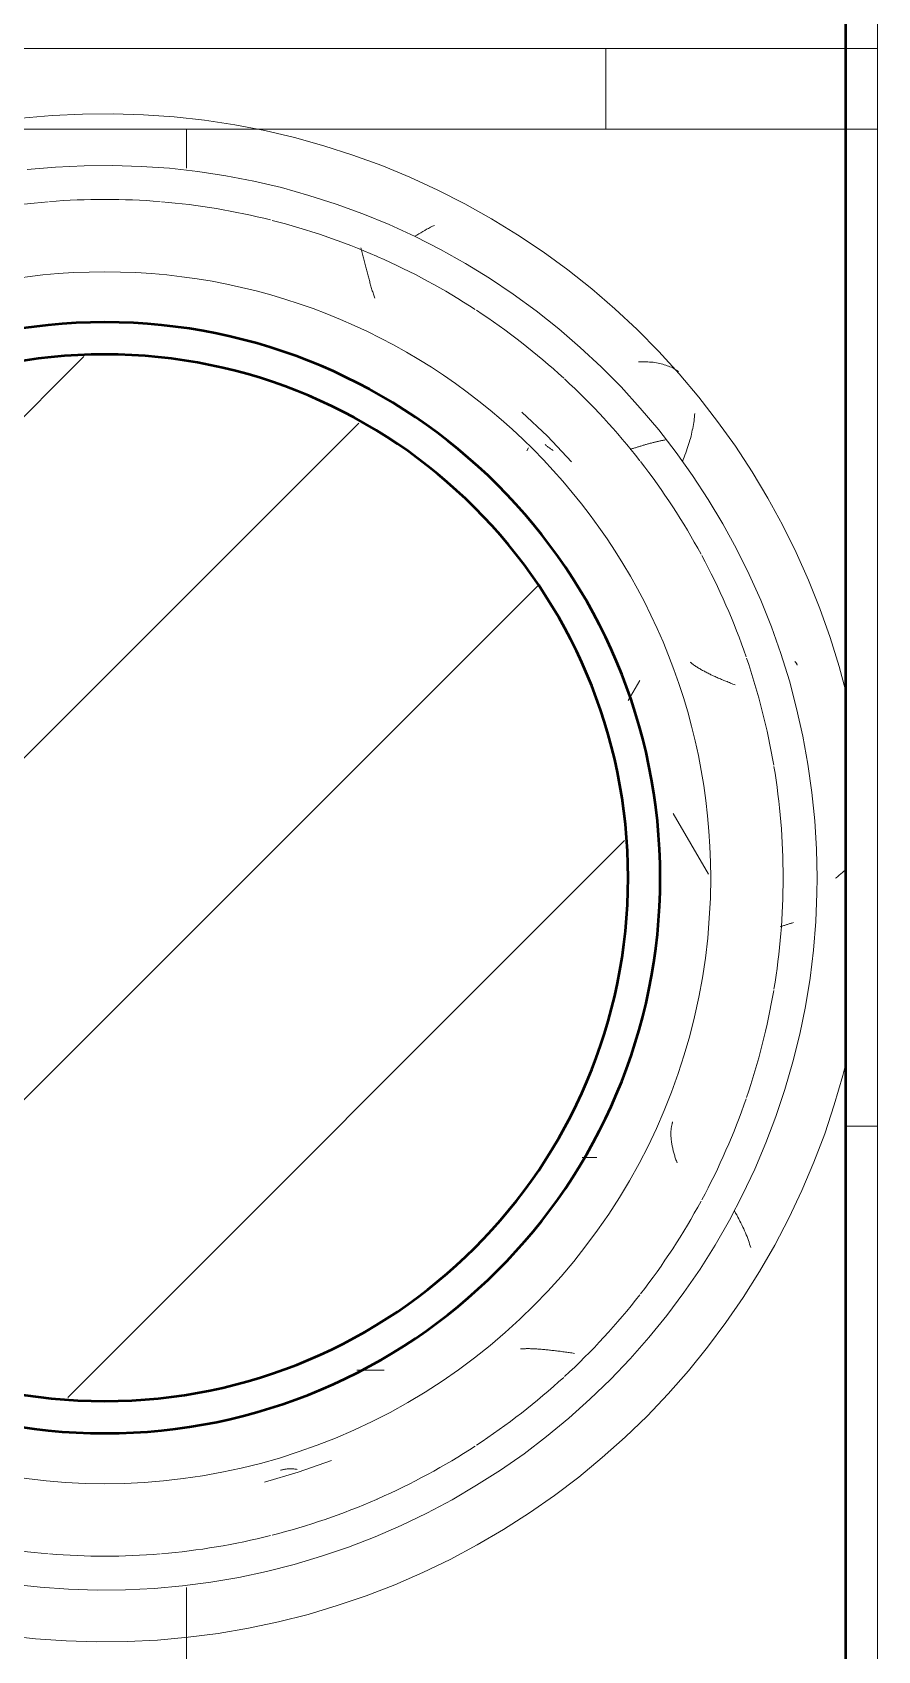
# Model space of a CAD drawing. Header units: millimetres. Extents: x -9358 to 257996, y -67499 to 9117.
# Drawn here: x -695 to -170, y -13533 to -12528 of the extents above; entities that cross this region are included whole.
import ezdxf

# ---------------------------------------------------------------- set-up
doc = ezdxf.new("R2010")
doc.units = ezdxf.units.MM
doc.header["$LTSCALE"] = 1000
for name, color, linetype, lineweight in [('A-COL-RFC', 8, 'Continuous', 18), ('A-COL-RFC-1', 8, 'Continuous', 9), ('A-COL-RFC-2', 8, 'Continuous', 50), ('A-WAL-CLD', 8, 'Continuous', 9), ('A-WAL-CMU', 8, 'Continuous', 50), ('A-WAL-LOW-20', 8, 'Continuous', 18), ('A-WAL-PAT-1', 8, 'Continuous', 9)]:
    doc.layers.add(name, color=color, linetype=linetype, lineweight=lineweight)
pattern_1 = [(0, (0, 0), (812.8, 203.2), [33.528, -576.072, 33.528, -576.072, -3251.2]), (0, (0, 0), (812.8, 203.2), [-1219.2, 33.528, -1185.672, 33.528, -576.072, -1422.4]), (0, (0, 0), (812.8, 203.2), [-3048, 33.528, -372.872, 33.528, -982.472]), (120, (304.8, 101.6), (-582.3764, 602.3054), [33.528, -576.072, 33.528, -576.072, -3251.2]), (120, (304.8, 101.6), (-582.3764, 602.3054), [-1219.2, 33.528, -1185.672, 33.528, -576.072, -1422.4]), (120, (304.8, 101.6), (-582.3764, 602.3054), [-3048, 33.528, -372.872, 33.528, -982.472]), (240, (406.4, 508), (-230.4236, -805.5054), [33.528, -576.072, 33.528, -576.072, -3251.2]), (240, (406.4, 508), (-230.4236, -805.5054), [-1219.2, 33.528, -1185.672, 33.528, -576.072, -1422.4]), (240, (406.4, 508), (-230.4236, -805.5054), [-3048, 33.528, -372.872, 33.528, -982.472])]

# ---------------------------------------------------------------- blocks, each defined once
blk = doc.blocks.new('Concrete-Round-Column - 650-V21-01-Ground Floor Furniture Plan')
at = {"layer": 'A-COL-RFC-1'}
h = blk.add_hatch(dxfattribs=at)
h.set_pattern_fill('FP_50', color=256, style=0, pattern_type=2)
h.set_pattern_definition([(135, (-27135, -17650), (-106.066, -106.066), [])])
h.paths.add_polyline_path([(325, 0), (318.8, 63.4), (300.3, 124.4), (270.2, 180.6), (229.8, 229.8), (180.6, 270.2), (124.4, 300.3), (63.4, 318.8), (0, 325), (-63.4, 318.8), (-124.4, 300.3), (-180.6, 270.2), (-229.8, 229.8), (-270.2, 180.6), (-300.3, 124.4), (-318.8, 63.4), (-325, 0), (-318.8, -63.4), (-300.3, -124.4), (-270.2, -180.6), (-229.8, -229.8), (-180.6, -270.2), (-124.4, -300.3), (-63.4, -318.8), (0, -325), (63.4, -318.8), (124.4, -300.3), (180.6, -270.2), (229.8, -229.8), (270.2, -180.6), (300.3, -124.4), (318.8, -63.4), (324.1, -9.2)], flags=0)
at = {"layer": 'A-COL-RFC-2'}
for start, end in [(360, 180), (180, 360)]:
    blk.add_arc((0, 0), 325, start, end, dxfattribs=at)
blk = doc.blocks.new('Walls 124 - Walls 13-607568-01-Ground Floor Furniture Plan')
at = {"layer": 'A-WAL-PAT-1'}
h = blk.add_hatch(dxfattribs=at)
h.set_pattern_fill('FP_55', color=256, style=0, pattern_type=2)
h.set_pattern_definition([(270, (16550, -32300), (900, 6e-14), [700, -700]), (270, (17000, -31600), (1800, 1e-13), [700, -700]), (180, (17000, -31600), (-9e-14, -700), [])])
h.paths.add_polyline_path([(14380, -30820), (14380, -31230), (16270, -31230), (16270, -30230), (14380, -30230), (14380, -30811.8)], flags=0)
h.paths.add_polyline_path([(14400, -30750), (14406.1, -30676.8), (14425.8, -30601.7), (14453.6, -30538.2), (14496.7, -30473.6), (14543.6, -30422.6), (14606.2, -30375), (14666.2, -30342.5), (14740.7, -30317.8), (14809.9, -30306.5), (14881.7, -30306.5), (14954.2, -30318.6), (15023.8, -30342.5), (15088.4, -30377.5), (15148.6, -30425), (15196.2, -30476.7), (15236.4, -30538.2), (15265.9, -30605.5), (15284.2, -30680), (15290, -30750), (15283.9, -30823.2), (15264.2, -30898.3), (15236.4, -30961.8), (15196.2, -31023.3), (15145.1, -31078.4), (15086, -31123.8), (15023.8, -31157.5), (14949.3, -31182.2), (14880.1, -31193.5), (14808.3, -31193.5), (14735.8, -31181.4), (14666.2, -31157.5), (14601.6, -31122.5), (14543.6, -31077.4), (14493.8, -31023.3), (14453.6, -30961.8), (14424.1, -30894.5), (14405.8, -30820), (14400.5, -30756.1)], flags=0)
h.paths.add_polyline_path([(15360, -30750), (15366.1, -30676.8), (15385.8, -30601.7), (15415.9, -30534.7), (15453.8, -30476.7), (15504.7, -30421.7), (15561.6, -30377.5), (15626.2, -30342.5), (15700.7, -30317.8), (15769.9, -30306.5), (15841.7, -30306.5), (15914.2, -30318.6), (15983.8, -30342.5), (16052.5, -30380.7), (16108.8, -30425.2), (16157.4, -30478.5), (16196.4, -30538.2), (16225.9, -30605.5), (16244.2, -30680), (16250, -30750), (16243.9, -30823.2), (16224.2, -30898.3), (16196.4, -30961.8), (16156.2, -31023.3), (16106.4, -31077.4), (16048.4, -31122.5), (15983.8, -31157.5), (15909.3, -31182.2), (15840.1, -31193.5), (15768.3, -31193.5), (15695.8, -31181.4), (15626.2, -31157.5), (15561.6, -31122.5), (15503.6, -31077.4), (15452.6, -31021.5), (15413.6, -30961.8), (15383.1, -30890.5), (15365.8, -30820), (15362, -30774)], flags=0)
at = {"layer": 'A-WAL-LOW-20'}
blk.add_line((16270, -31230), (16270, -30230), dxfattribs=at)
blk = doc.blocks.new('Walls 126 - Walls 6-607591-01-Ground Floor Furniture Plan')
at = {"layer": 'A-WAL-PAT-1'}
h = blk.add_hatch(dxfattribs=at)
h.set_pattern_fill('FP_56', color=256, style=0, pattern_type=2)
h.set_pattern_definition([(270, (15820, -31160.4), (900, 6e-14), [700, -700]), (270, (16270, -30460.4), (1800, 1e-13), [700, -700]), (180, (16270, -30460.4), (-9e-14, -700), [])])
h.paths.add_polyline_path([(16270, -31230), (16320, -31230), (16320, -30180), (16270, -30180), (16270, -30811.8)], flags=0)
at = {"layer": 'A-WAL-LOW-20'}
for p, q in [((16270, -31230), (16270, -30180)), ((16320, -30180), (16320, -31230))]:
    blk.add_line(p, q, dxfattribs=at)
blk = doc.blocks.new('FP_336-01-Ground Floor Furniture Plan')
at = {"layer": 'A-WAL-PAT-1'}
for p, q in [((49002.1, 1427.5), (49001.6, 1427.6)), ((49002.5, 1427.4), (49002.1, 1427.5)), ((49003, 1427.3), (49002.5, 1427.4)), ((49003.4, 1427.2), (49003, 1427.3)), ((49003.9, 1427.1), (49003.4, 1427.2)), ((49015, 1427.1), (49014.5, 1427)), ((49015.6, 1427.2), (49015, 1427.1)), ((49016.2, 1427.3), (49015.6, 1427.2)), ((49016.7, 1427.4), (49016.2, 1427.3)), ((49017.3, 1427.6), (49016.7, 1427.4)), ((49017.9, 1427.7), (49017.3, 1427.6)), ((49018.5, 1427.8), (49017.9, 1427.7)), ((49019.1, 1428), (49018.5, 1427.8)), ((49019.6, 1428.1), (49019.1, 1428)), ((49020.2, 1428.3), (49019.6, 1428.1)), ((49020.8, 1428.4), (49020.2, 1428.3)), ((49021.4, 1428.6), (49020.8, 1428.4)), ((49022, 1428.8), (49021.4, 1428.6)), ((49022.7, 1429), (49022, 1428.8)), ((49023.3, 1429.1), (49022.7, 1429)), ((49023.9, 1429.3), (49023.3, 1429.1)), ((49024.5, 1429.5), (49023.9, 1429.3)), ((49025.1, 1429.7), (49024.5, 1429.5)), ((49025.8, 1430), (49025.1, 1429.7)), ((49026.4, 1430.2), (49025.8, 1430)), ((49027.1, 1430.4), (49026.4, 1430.2)), ((49004.3, 1427), (49003.9, 1427.1)), ((49004.8, 1426.9), (49004.3, 1427)), ((49005.3, 1426.8), (49004.8, 1426.9)), ((49005.8, 1426.8), (49005.3, 1426.8)), ((49006.2, 1426.7), (49005.8, 1426.8)), ((49006.7, 1426.7), (49006.2, 1426.7)), ((49007.2, 1426.6), (49006.7, 1426.7)), ((49007.7, 1426.6), (49007.2, 1426.6)), ((49008.2, 1426.6), (49007.7, 1426.6)), ((49008.7, 1426.6), (49008.2, 1426.6)), ((49009.2, 1426.6), (49008.7, 1426.6)), ((49009.7, 1426.6), (49009.2, 1426.6)), ((49010.2, 1426.6), (49009.7, 1426.6)), ((49010.7, 1426.6), (49010.2, 1426.6)), ((49011.3, 1426.7), (49010.7, 1426.6)), ((49011.8, 1426.7), (49011.3, 1426.7)), ((49012.3, 1426.8), (49011.8, 1426.7)), ((49012.9, 1426.8), (49012.3, 1426.8)), ((49013.4, 1426.9), (49012.9, 1426.8)), ((49013.9, 1427), (49013.4, 1426.9)), ((49014.5, 1427), (49013.9, 1427)), ((49143.9, 1356.4), (49144, 1357.2)), ((49144, 1357.2), (49144.1, 1357.9)), ((49144.1, 1357.9), (49144.2, 1358.7)), ((49144.2, 1358.7), (49144.4, 1359.5)), ((49144.4, 1359.5), (49144.5, 1360.3)), ((49144.5, 1360.3), (49144.6, 1361.1)), ((49144.6, 1361.1), (49144.7, 1361.9)), ((49144.7, 1361.9), (49144.8, 1362.7)), ((49144.8, 1362.7), (49144.9, 1363.5)), ((49144.9, 1363.5), (49145, 1364.3)), ((49145, 1364.3), (49145.1, 1365.1)), ((49145.1, 1365.1), (49145.3, 1365.9)), ((49145.3, 1365.9), (49145.4, 1366.7)), ((49142.8, 1346.1), (49142.9, 1346.8)), ((49142.9, 1347.5), (49143, 1348.2)), ((49142.9, 1346.8), (49142.9, 1347.5)), ((49143, 1348.2), (49143.1, 1348.9)), ((49143.1, 1349.6), (49143.2, 1350.4)), ((49143.1, 1348.9), (49143.1, 1349.6)), ((49143.2, 1350.4), (49143.3, 1351.1)), ((49143.3, 1351.1), (49143.4, 1351.9)), ((49143.4, 1351.9), (49143.5, 1352.6)), ((49143.5, 1352.6), (49143.6, 1353.3)), ((49143.6, 1354.1), (49143.7, 1354.9)), ((49143.6, 1353.3), (49143.6, 1354.1)), ((49143.7, 1354.9), (49143.8, 1355.6)), ((49143.8, 1355.6), (49143.9, 1356.4)), ((49142.4, 1338.7), (49142.5, 1339.3)), ((49142.4, 1338), (49142.4, 1338.7)), ((49142.4, 1337.4), (49142.4, 1338)), ((49142.4, 1336.8), (49142.4, 1337.4)), ((49142.5, 1336.2), (49142.4, 1336.8)), ((49142.5, 1342), (49142.6, 1342.6)), ((49142.5, 1341.3), (49142.5, 1342)), ((49142.5, 1340.6), (49142.5, 1341.3)), ((49142.5, 1340), (49142.5, 1340.6)), ((49142.5, 1339.3), (49142.5, 1340)), ((49142.6, 1343.3), (49142.7, 1344)), ((49142.6, 1342.6), (49142.6, 1343.3)), ((49142.7, 1344.7), (49142.8, 1345.4)), ((49142.7, 1344), (49142.7, 1344.7)), ((49142.8, 1345.4), (49142.8, 1346.1)), ((49142.5, 1335.6), (49142.5, 1336.2)), ((49142.5, 1335), (49142.5, 1335.6)), ((49142.5, 1334.4), (49142.5, 1335)), ((49142.6, 1333.8), (49142.5, 1334.4)), ((49142.6, 1333.2), (49142.6, 1333.8)), ((49211.9, 1215.7), (49219.2, 1195.1)), ((49217, 1190.6), (49217.1, 1191)), ((49217, 1190.1), (49217, 1190.6)), ((49217.1, 1189.6), (49217, 1190.1)), ((49217.1, 1192.5), (49217.2, 1193)), ((49217.1, 1192), (49217.1, 1192.5)), ((49217.1, 1191.5), (49217.1, 1192)), ((49217.1, 1191), (49217.1, 1191.5)), ((49217.1, 1189.1), (49217.1, 1189.6)), ((49217.1, 1188.7), (49217.1, 1189.1)), ((49217.1, 1188.2), (49217.1, 1188.7)), ((49217.2, 1187.7), (49217.1, 1188.2)), ((49217.2, 1193.5), (49217.3, 1194)), ((49217.2, 1193), (49217.2, 1193.5)), ((49217.2, 1187.3), (49217.2, 1187.7)), ((49217.3, 1186.8), (49217.2, 1187.3)), ((49217.3, 1194), (49217.4, 1194.5)), ((49217.4, 1186.3), (49217.3, 1186.8)), ((49217.5, 1185.9), (49217.4, 1186.3)), ((49219.2, 1195.1), (49225.4, 1174.2)), ((49217.6, 1185.4), (49217.5, 1185.9)), ((49217.7, 1185), (49217.6, 1185.4)), ((49217.8, 1184.5), (49217.7, 1185)), ((49217.9, 1184.1), (49217.8, 1184.5))]:
    blk.add_line(p, q, dxfattribs=at)
blk = doc.blocks.new('FP_337-01-Ground Floor Furniture Plan')
at = {"layer": 'A-WAL-LOW-20', "flags": 128}
blk.add_lwpolyline([(48733.6, 1535), (48718.9, 1531.1), (48700.7, 1525.5), (48682.8, 1519.1), (48665.2, 1512.1), (48647.9, 1504.3), (48630.9, 1495.9), (48614.2, 1486.8), (48597.9, 1477.1), (48582, 1466.7), (48566.6, 1455.6), (48551.6, 1444), (48537.1, 1431.8), (48523.1, 1419), (48509.6, 1405.6), (48496.6, 1391.7), (48484.2, 1377.4), (48472.4, 1362.5), (48461.3, 1347.2), (48450.7, 1331.4), (48440.7, 1315.2), (48431.5, 1298.7), (48422.9, 1281.8), (48414.9, 1264.5), (48407.7, 1247), (48401.2, 1229.1), (48395.4, 1211.1), (48390.3, 1192.8), (48386, 1174.3), (48382.4, 1155.7), (48379.5, 1136.9), (48377.4, 1118), (48376.1, 1099.1), (48375.5, 1080.1), (48375.7, 1061.1), (48376.6, 1042.2), (48378.3, 1023.3)], dxfattribs=at)
at = {"layer": 'A-WAL-PAT-1'}
for p, q in [((48846, 1534.1), (48845.2, 1535)), ((48846.8, 1533.2), (48846, 1534.1)), ((48847.6, 1532.2), (48846.8, 1533.2)), ((48848.4, 1531.2), (48847.6, 1532.2)), ((48849.2, 1530.2), (48848.4, 1531.2)), ((48850, 1529.2), (48849.2, 1530.2)), ((48562.8, 1441.3), (48561.7, 1441.4)), ((48563.9, 1441.3), (48562.8, 1441.3)), ((48565, 1441.1), (48563.9, 1441.3)), ((48566.2, 1441), (48565, 1441.1)), ((48567.3, 1440.8), (48566.2, 1441)), ((48568.5, 1440.6), (48567.3, 1440.8)), ((48569.7, 1440.4), (48568.5, 1440.6)), ((48570.9, 1440.2), (48569.7, 1440.4)), ((48572.1, 1439.9), (48570.9, 1440.2)), ((48573.3, 1439.7), (48572.1, 1439.9)), ((48574.6, 1439.4), (48573.3, 1439.7)), ((48575.8, 1439.1), (48574.6, 1439.4)), ((48577.1, 1438.7), (48575.8, 1439.1)), ((48578.3, 1438.4), (48577.1, 1438.7)), ((48579.6, 1438), (48578.3, 1438.4)), ((48580.9, 1437.6), (48579.6, 1438)), ((48582.2, 1437.2), (48580.9, 1437.6)), ((48583.5, 1436.8), (48582.2, 1437.2)), ((48533.4, 1427.7), (48533, 1426.9)), ((48533.8, 1428.5), (48533.4, 1427.7)), ((48534.3, 1429.2), (48533.8, 1428.5)), ((48534.7, 1430), (48534.3, 1429.2)), ((48535.2, 1430.7), (48534.7, 1430)), ((48535.7, 1431.4), (48535.2, 1430.7)), ((48584.8, 1436.3), (48583.5, 1436.8)), ((48586.1, 1435.8), (48584.8, 1436.3)), ((48587.5, 1435.3), (48586.1, 1435.8)), ((48588.8, 1434.8), (48587.5, 1435.3)), ((48590.2, 1434.3), (48588.8, 1434.8)), ((48591.5, 1433.8), (48590.2, 1434.3)), ((48530.2, 1417.6), (48530.1, 1416.6)), ((48530.4, 1418.6), (48530.2, 1417.6)), ((48530.6, 1419.6), (48530.4, 1418.6)), ((48530.8, 1420.6), (48530.6, 1419.6)), ((48531.1, 1421.6), (48530.8, 1420.6)), ((48531.4, 1422.5), (48531.1, 1421.6)), ((48531.7, 1423.4), (48531.4, 1422.5)), ((48532, 1424.3), (48531.7, 1423.4)), ((48532.3, 1425.2), (48532, 1424.3)), ((48532.7, 1426), (48532.3, 1425.2)), ((48533, 1426.9), (48532.7, 1426)), ((48529.6, 1411.1), (48529.5, 1409.9)), ((48529.5, 1409.9), (48529.5, 1408.8)), ((48529.5, 1408.8), (48529.5, 1407.6)), ((48529.5, 1407.6), (48529.5, 1406.4)), ((48529.7, 1413.3), (48529.6, 1412.2)), ((48529.6, 1412.2), (48529.6, 1411.1)), ((48529.8, 1414.4), (48529.7, 1413.3)), ((48529.9, 1415.5), (48529.8, 1414.4)), ((48530.1, 1416.6), (48529.9, 1415.5)), ((48444.9, 1279.7), (48445.4, 1278.5)), ((48445.4, 1278.5), (48446, 1277.3)), ((48446, 1277.3), (48446.7, 1276.1)), ((48446.7, 1276.1), (48447.3, 1274.9)), ((48447.3, 1274.9), (48448, 1273.7)), ((48448, 1273.7), (48448.7, 1272.5)), ((48448.7, 1272.5), (48449.4, 1271.3)), ((48449.4, 1271.3), (48450.1, 1270)), ((48450.1, 1270), (48450.9, 1268.8)), ((48450.9, 1268.8), (48451.6, 1267.6))]:
    blk.add_line(p, q, dxfattribs=at)
blk = doc.blocks.new('FP_338-01-Ground Floor Furniture Plan')
at = {"layer": 'A-WAL-LOW-20', "flags": 128}
blk.add_lwpolyline([(49320.5, 1013.1), (49322.6, 1032), (49323.9, 1050.9), (49324.5, 1069.9), (49324.3, 1088.9), (49323.4, 1107.8), (49321.7, 1126.7), (49319.3, 1145.5), (49316.1, 1164.3), (49312.1, 1182.8), (49307.5, 1201.2), (49302, 1219.4), (49295.9, 1237.4), (49289.1, 1255.1), (49281.5, 1272.5), (49273.3, 1289.6), (49264.3, 1306.3), (49254.8, 1322.7), (49244.5, 1338.7), (49233.7, 1354.3), (49222.2, 1369.4), (49210.1, 1384), (49197.5, 1398.2), (49184.3, 1411.8), (49170.5, 1424.9), (49156.3, 1437.5), (49141.5, 1449.4), (49126.3, 1460.8), (49110.7, 1471.5), (49094.6, 1481.6), (49078.2, 1491.1), (49061.4, 1499.9), (49044.2, 1508), (49026.7, 1515.4), (49009, 1522.1), (48991, 1528.1), (48972.7, 1533.4), (48966.2, 1535)], dxfattribs=at)
at = {"layer": 'A-WAL-PAT-1'}
for p, q in [((48850.2, 1528.9), (48850, 1529.2)), ((49059.4, 1467.5), (49058.2, 1466.8)), ((49060.7, 1468.2), (49059.4, 1467.5)), ((49061.9, 1468.8), (49060.7, 1468.2)), ((49063.2, 1469.5), (49061.9, 1468.8)), ((49064.4, 1470.1), (49063.2, 1469.5)), ((49065.6, 1470.7), (49064.4, 1470.1)), ((49066.9, 1471.3), (49065.6, 1470.7)), ((49068.1, 1471.8), (49066.9, 1471.3)), ((49069.3, 1472.4), (49068.1, 1471.8)), ((49070.5, 1472.9), (49069.3, 1472.4)), ((49071.7, 1473.4), (49070.5, 1472.9)), ((49072.8, 1473.9), (49071.7, 1473.4)), ((49074, 1474.3), (49072.8, 1473.9)), ((49075.2, 1474.7), (49074, 1474.3)), ((49076.3, 1475.2), (49075.2, 1474.7)), ((49077.5, 1475.5), (49076.3, 1475.2)), ((49078.6, 1475.9), (49077.5, 1475.5)), ((49079.7, 1476.2), (49078.6, 1475.9)), ((49058.2, 1466.8), (49056.9, 1466.1))]:
    blk.add_line(p, q, dxfattribs=at)
blk = doc.blocks.new('FP_339-01-Ground Floor Furniture Plan')
at = {"layer": 'A-WAL-PAT-1'}
for p, q in [((48726.5, 1457.3), (48726.2, 1456.6)), ((48726.8, 1458), (48726.5, 1457.3)), ((48727.1, 1458.7), (48726.8, 1458)), ((48727.4, 1459.4), (48727.1, 1458.7)), ((48727.7, 1460.1), (48727.4, 1459.4)), ((48728, 1460.8), (48727.7, 1460.1)), ((48728.2, 1461.5), (48728, 1460.8)), ((48728.5, 1462.2), (48728.2, 1461.5)), ((48728.8, 1462.9), (48728.5, 1462.2)), ((48729.1, 1463.6), (48728.8, 1462.9)), ((48729.4, 1464.3), (48729.1, 1463.6)), ((48729.7, 1465.1), (48729.4, 1464.3)), ((48729.9, 1465.8), (48729.7, 1465.1)), ((48730.2, 1466.5), (48729.9, 1465.8)), ((48721.8, 1447.4), (48721.5, 1446.8)), ((48722.1, 1447.9), (48721.8, 1447.4)), ((48722.4, 1448.5), (48722.1, 1447.9)), ((48722.7, 1449.1), (48722.4, 1448.5)), ((48723, 1449.7), (48722.7, 1449.1)), ((48723.3, 1450.3), (48723, 1449.7)), ((48723.6, 1450.9), (48723.3, 1450.3)), ((48723.9, 1451.5), (48723.6, 1450.9)), ((48724.2, 1452.1), (48723.9, 1451.5)), ((48724.5, 1452.8), (48724.2, 1452.1)), ((48724.8, 1453.4), (48724.5, 1452.8)), ((48725.1, 1454), (48724.8, 1453.4)), ((48725.4, 1454.7), (48725.1, 1454)), ((48725.7, 1455.3), (48725.4, 1454.7)), ((48726, 1456), (48725.7, 1455.3)), ((48726.2, 1456.6), (48726, 1456)), ((48716.4, 1438.9), (48716.1, 1438.5)), ((48716.8, 1439.4), (48716.4, 1438.9)), ((48717.1, 1439.8), (48716.8, 1439.4)), ((48717.4, 1440.3), (48717.1, 1439.8)), ((48717.7, 1440.7), (48717.4, 1440.3)), ((48718.1, 1441.2), (48717.7, 1440.7)), ((48718.4, 1441.6), (48718.1, 1441.2)), ((48718.7, 1442.1), (48718.4, 1441.6)), ((48719, 1442.6), (48718.7, 1442.1)), ((48719.4, 1443.1), (48719, 1442.6)), ((48719.7, 1443.6), (48719.4, 1443.1)), ((48720, 1444.1), (48719.7, 1443.6)), ((48720.3, 1444.7), (48720, 1444.1)), ((48720.6, 1445.2), (48720.3, 1444.7)), ((48720.9, 1445.7), (48720.6, 1445.2)), ((48721.2, 1446.3), (48720.9, 1445.7)), ((48721.5, 1446.8), (48721.2, 1446.3)), ((48575.8, 1349.9), (48591.7, 1364.8)), ((48560.8, 1334), (48575.8, 1349.9)), ((48581.3, 1349), (48580.9, 1348.6)), ((48581.6, 1349.3), (48581.3, 1349)), ((48581.9, 1349.6), (48581.6, 1349.3)), ((48582.2, 1350), (48581.9, 1349.6)), ((48582.5, 1350.3), (48582.2, 1350)), ((48582.8, 1350.7), (48582.5, 1350.3)), ((48583.1, 1351.1), (48582.8, 1350.7)), ((48583.3, 1351.5), (48583.1, 1351.1)), ((48583.6, 1351.8), (48583.3, 1351.5)), ((48583.9, 1352.2), (48583.6, 1351.8)), ((48584.1, 1352.6), (48583.9, 1352.2)), ((48584.4, 1353), (48584.1, 1352.6)), ((48584.6, 1353.5), (48584.4, 1353)), ((48467.5, 1236.3), (48466.7, 1236.1)), ((48468.3, 1236.5), (48467.5, 1236.3)), ((48469.1, 1236.7), (48468.3, 1236.5)), ((48469.9, 1236.9), (48469.1, 1236.7)), ((48470.7, 1237.1), (48469.9, 1236.9)), ((48471.5, 1237.3), (48470.7, 1237.1)), ((48472.3, 1237.5), (48471.5, 1237.3)), ((48473, 1237.7), (48472.3, 1237.5)), ((48473.8, 1237.9), (48473, 1237.7)), ((48474.6, 1238.1), (48473.8, 1237.9)), ((48475.3, 1238.3), (48474.6, 1238.1)), ((48476.1, 1238.5), (48475.3, 1238.3)), ((48476.8, 1238.7), (48476.1, 1238.5)), ((48477.6, 1238.9), (48476.8, 1238.7)), ((48478.3, 1239.1), (48477.6, 1238.9)), ((48479.1, 1239.3), (48478.3, 1239.1)), ((48479.8, 1239.5), (48479.1, 1239.3)), ((48480.5, 1239.7), (48479.8, 1239.5)), ((48481.2, 1239.9), (48480.5, 1239.7)), ((48482, 1240.1), (48481.2, 1239.9)), ((48482.7, 1240.3), (48482, 1240.1)), ((48483.4, 1240.5), (48482.7, 1240.3)), ((48484.1, 1240.7), (48483.4, 1240.5)), ((48484.8, 1240.9), (48484.1, 1240.7)), ((48485.5, 1241.1), (48484.8, 1240.9)), ((48486.1, 1241.4), (48485.5, 1241.1)), ((48486.8, 1241.6), (48486.1, 1241.4)), ((48487.5, 1241.8), (48486.8, 1241.6)), ((48488.2, 1242), (48487.5, 1241.8)), ((48488.8, 1242.2), (48488.2, 1242)), ((48489.5, 1242.4), (48488.8, 1242.2)), ((48490.1, 1242.7), (48489.5, 1242.4)), ((48459.5, 1234.2), (48458.7, 1234)), ((48460.3, 1234.5), (48459.5, 1234.2)), ((48461.1, 1234.7), (48460.3, 1234.5)), ((48461.9, 1234.9), (48461.1, 1234.7)), ((48462.7, 1235.1), (48461.9, 1234.9)), ((48463.5, 1235.3), (48462.7, 1235.1)), ((48464.3, 1235.5), (48463.5, 1235.3)), ((48465.1, 1235.7), (48464.3, 1235.5)), ((48465.9, 1235.9), (48465.1, 1235.7)), ((48466.7, 1236.1), (48465.9, 1235.9))]:
    blk.add_line(p, q, dxfattribs=at)
blk = doc.blocks.new('FP_340-01-Ground Floor Furniture Plan')
at = {"layer": 'A-WAL-LOW-20', "flags": 128}
blk.add_lwpolyline([(48850, 1517.4), (48832.3, 1517), (48814.6, 1516), (48797, 1514.2), (48779.5, 1511.7), (48762.1, 1508.6), (48744.8, 1504.7), (48727.7, 1500.2), (48710.8, 1494.9), (48694.2, 1489), (48677.7, 1482.5), (48661.6, 1475.3), (48645.7, 1467.4), (48630.2, 1458.9), (48615, 1449.8), (48600.2, 1440.1), (48585.8, 1429.8), (48571.8, 1419), (48558.3, 1407.6), (48545.2, 1395.7), (48532.6, 1383.2), (48520.6, 1370.3), (48509, 1356.9), (48498, 1343), (48487.6, 1328.7), (48477.7, 1314), (48468.5, 1299), (48459.8, 1283.5), (48451.8, 1267.7), (48444.4, 1251.7), (48437.7, 1235.3), (48431.6, 1218.7), (48426.2, 1201.8), (48421.4, 1184.8), (48417.4, 1167.6), (48414, 1150.2), (48411.4, 1132.7), (48409.4, 1115.1), (48408.2, 1097.5), (48407.6, 1079.8), (48407.8, 1062.1), (48408.7, 1044.4), (48410.2, 1026.8)], dxfattribs=at)
at = {"layer": 'A-WAL-PAT-1'}
for p, q in [((48715.8, 1503.7), (48715.7, 1503.6)), ((48716, 1503.9), (48715.8, 1503.7)), ((48716.1, 1504), (48716, 1503.9)), ((48716.3, 1504.2), (48716.1, 1504)), ((48716.5, 1504.3), (48716.3, 1504.2)), ((48716.6, 1504.4), (48716.5, 1504.3)), ((48716.8, 1504.5), (48716.6, 1504.4)), ((48717, 1504.7), (48716.8, 1504.5)), ((48717.2, 1504.8), (48717, 1504.7)), ((48717.3, 1504.9), (48717.2, 1504.8)), ((48717.5, 1504.9), (48717.3, 1504.9)), ((48717.7, 1505), (48717.5, 1504.9)), ((48717.9, 1505.1), (48717.7, 1505)), ((48578.1, 1423.1), (48578.2, 1422.7)), ((48578.2, 1422.7), (48578.2, 1422.3)), ((48578.2, 1422.3), (48578.3, 1421.9)), ((48578.3, 1421.9), (48578.4, 1421.5)), ((48578.4, 1421.5), (48578.5, 1421.1)), ((48578.5, 1421.1), (48578.5, 1420.7)), ((48578.5, 1420.7), (48578.6, 1420.3)), ((48578.6, 1420.3), (48578.7, 1419.9)), ((48578.7, 1419.9), (48578.8, 1419.4)), ((48578.8, 1419.4), (48578.9, 1419)), ((48578.9, 1419), (48579, 1418.6)), ((48579, 1418.6), (48579.1, 1418.1)), ((48579.1, 1418.1), (48579.2, 1417.7)), ((48579.2, 1417.7), (48579.3, 1417.3)), ((48579.3, 1417.3), (48579.4, 1416.8)), ((48579.4, 1416.8), (48579.5, 1416.4)), ((48579.5, 1416.4), (48579.6, 1415.9)), ((48579.6, 1415.9), (48579.7, 1415.5)), ((48579.7, 1415.5), (48579.8, 1415)), ((48579.8, 1415), (48580, 1414.6)), ((48580, 1414.6), (48580.1, 1414.1)), ((48580.1, 1414.1), (48580.2, 1413.7)), ((48580.2, 1413.7), (48580.3, 1413.2)), ((48580.3, 1413.2), (48580.5, 1412.7)), ((48580.5, 1412.7), (48580.6, 1412.3)), ((48580.6, 1412.3), (48580.7, 1411.8)), ((48580.7, 1411.8), (48580.9, 1411.3)), ((48580.9, 1411.3), (48581, 1410.8)), ((48581, 1410.8), (48581.1, 1410.4)), ((48581.1, 1410.4), (48581.3, 1409.9)), ((48581.3, 1409.9), (48581.4, 1409.4)), ((48581.4, 1409.4), (48581.6, 1408.9)), ((48581.6, 1408.9), (48581.7, 1408.5)), ((48581.7, 1408.5), (48581.9, 1408)), ((48581.9, 1408), (48582, 1407.5)), ((48582, 1407.5), (48582.1, 1407)), ((48582.1, 1407), (48582.3, 1406.5)), ((48582.3, 1406.5), (48582.4, 1406.1)), ((48582.4, 1406.1), (48582.6, 1405.6)), ((48582.6, 1405.6), (48582.7, 1405.1)), ((48582.7, 1405.1), (48582.9, 1404.6)), ((48582.9, 1404.6), (48583.1, 1404.1)), ((48583.1, 1404.1), (48583.2, 1403.6)), ((48583.2, 1403.6), (48583.4, 1403.2)), ((48583.4, 1403.2), (48583.5, 1402.7)), ((48583.5, 1402.7), (48583.7, 1402.2)), ((48583.7, 1402.2), (48583.8, 1401.7)), ((48583.8, 1401.7), (48584, 1401.2))]:
    blk.add_line(p, q, dxfattribs=at)
blk = doc.blocks.new('FP_341-01-Ground Floor Furniture Plan')
at = {"layer": 'A-WAL-LOW-20', "flags": 128}
blk.add_lwpolyline([(49288.6, 1017.3), (49290.6, 1034.9), (49291.8, 1052.5), (49292.4, 1070.2), (49292.2, 1087.9), (49291.3, 1105.6), (49289.8, 1123.2), (49287.5, 1140.8), (49284.5, 1158.2), (49280.8, 1175.5), (49276.5, 1192.7), (49271.4, 1209.6), (49265.7, 1226.4), (49259.3, 1242.9), (49252.3, 1259.1), (49244.6, 1275), (49236.3, 1290.7), (49227.3, 1305.9), (49217.8, 1320.8), (49207.7, 1335.4), (49197, 1349.4), (49185.7, 1363.1), (49173.9, 1376.3), (49161.6, 1389), (49148.8, 1401.2), (49135.5, 1412.9), (49121.8, 1424.1), (49107.6, 1434.6), (49093, 1444.7), (49078.1, 1454.1), (49062.7, 1462.9), (49047, 1471.1), (49031, 1478.7), (49014.7, 1485.6), (48998.2, 1491.8), (48981.4, 1497.4), (48964.4, 1502.3), (48947.2, 1506.6), (48929.9, 1510.1), (48912.4, 1513), (48894.9, 1515.1), (48877.2, 1516.6), (48859.6, 1517.3), (48850, 1517.4)], dxfattribs=at)
at = {"layer": 'A-WAL-PAT-1'}
for p, q in [((48877.9, 1502.3), (48877.8, 1502.7)), ((48878.1, 1501.8), (48877.9, 1502.3)), ((48878.2, 1501.3), (48878.1, 1501.8)), ((48878.4, 1500.9), (48878.2, 1501.3)), ((48878.5, 1500.4), (48878.4, 1500.9)), ((48878.7, 1500), (48878.5, 1500.4)), ((48878.8, 1499.5), (48878.7, 1500)), ((48879, 1499), (48878.8, 1499.5)), ((48879.1, 1498.6), (48879, 1499)), ((48879.3, 1498.1), (48879.1, 1498.6)), ((48879.4, 1497.6), (48879.3, 1498.1)), ((48879.6, 1497.2), (48879.4, 1497.6)), ((48879.7, 1496.7), (48879.6, 1497.2)), ((48879.9, 1496.2), (48879.7, 1496.7)), ((48880, 1495.8), (48879.9, 1496.2)), ((48880.1, 1495.3), (48880, 1495.8)), ((48880.3, 1494.9), (48880.1, 1495.3)), ((48880.4, 1494.4), (48880.3, 1494.9))]:
    blk.add_line(p, q, dxfattribs=at)
blk = doc.blocks.new('Walls 299 - Walls 78-2881873-01-Ground Floor Furniture Plan')
at = {"layer": 'A-WAL-PAT-1'}
h = blk.add_hatch(dxfattribs=at)
h.set_pattern_fill('FP_187', color=256, style=0, pattern_type=2)
h.set_pattern_definition([(90, (35945, 1725), (-132.08, 528.32), [43.586, -352.654, 43.586, -352.654, -2113.28]), (90, (35945, 1725), (-132.08, 528.32), [-792.48, 43.586, -748.894, 43.586, -352.654, -924.56]), (90, (35945, 1725), (-132.08, 528.32), [-1981.2, 43.586, -220.574, 43.586, -616.814]), (210, (35878.96, 1923.12), (-391.4985, -378.5446), [43.586, -352.654, 43.586, -2465.934]), (210, (35878.96, 1923.12), (-391.4985, -378.5446), [-439.826, -352.654, 43.586, -748.894, -1320.8]), (210, (35878.96, 1923.12), (-391.4985, -378.5446), [-1584.96, 43.586, -352.654, 43.586, -880.974]), (210, (35878.96, 1923.12), (-391.4985, -378.5446), [-2024.786, -220.574, 43.586, -616.814]), (330, (35614.8, 1989.16), (523.5785, -149.7754), [43.586, -352.654, 43.586, -2465.934]), (330, (35614.8, 1989.16), (523.5785, -149.7754), [-439.826, -352.654, 43.586, -748.894, -1320.8]), (330, (35614.8, 1989.16), (523.5785, -149.7754), [-1584.96, 43.586, -352.654, 43.586, -880.974]), (330, (35614.8, 1989.16), (523.5785, -149.7754), [-2024.786, -220.574, 43.586, -616.814])])
h.paths.add_polyline_path([(49226.3, 1075), (49220.6, 1140.3), (49203.6, 1203.7), (49175.9, 1263.1), (49138.3, 1316.9), (49086.8, 1366.8), (49038.1, 1400.9), (48978.7, 1428.6), (48915.3, 1445.6), (48850, 1451.3), (48784.7, 1445.6), (48721.3, 1428.6), (48661.9, 1400.9), (48608.1, 1363.3), (48561.7, 1316.9), (48524.1, 1263.1), (48495.2, 1199.4), (48479.4, 1140.3), (48473.7, 1075), (48479.4, 1009.7), (48496.4, 946.3), (48525, 885.6), (48561.7, 833.1), (48608.1, 786.7), (48661.9, 749.1), (48721.3, 721.4), (48784.7, 704.4), (48856.7, 699.3), (48915.3, 704.4), (48978.7, 721.4), (49042.8, 752.4), (49091.9, 786.7), (49138.3, 833.1), (49175.9, 886.9), (49204.7, 950.4), (49220.7, 1011.6)], flags=0)
h.paths.add_polyline_path([(49195, 1075), (49188.9, 1010.8), (49171, 948.9), (49141.9, 891.5), (49102.7, 840.5), (49054.7, 797.7), (48999.7, 764.6), (48939.6, 742.3), (48876.6, 731.5), (48818.2, 731.5), (48755.6, 743.2), (48696.2, 766.2), (48642.1, 799.7), (48593.1, 845.2), (48556.1, 894.4), (48528.2, 950.6), (48510.9, 1011.6), (48505, 1075), (48511.1, 1139.2), (48529, 1201.1), (48558.1, 1258.5), (48597.3, 1309.5), (48645.3, 1352.3), (48700.3, 1385.4), (48760.4, 1407.7), (48823.4, 1418.5), (48881.8, 1418.5), (48947, 1405.8), (49003.8, 1383.8), (49057.9, 1350.3), (49106.9, 1304.8), (49143.9, 1255.6), (49171.8, 1199.4), (49189.1, 1138.4), (49193.4, 1092.7)], flags=0)
at = {"layer": 'A-WAL-LOW-20'}
for p, q in [((48464.1, 1244.3), (48464, 1243.9)), ((49236, 1243.9), (49235.9, 1244.3))]:
    blk.add_line(p, q, dxfattribs=at)
for radius, start, end in [(421.3, 99.5537, 108.8969), (421.3, 90, 99.4507), (421.3, 80.5493, 90), (421.3, 71.1031, 80.4463), (421.3, 109.0157, 118.3528), (421.3, 61.6472, 70.9843), (376.3, 90, 270), (376.3, 270, 90), (421.3, 118.4764, 127.8394), (421.3, 52.1606, 61.5236), (421.3, 127.9342, 137.329), (421.3, 42.671, 52.0658), (421.3, 137.4275, 146.7831), (421.3, 33.2169, 42.5725), (421.3, 146.8923, 156.2656), (421.3, 23.7344, 33.1077), (421.3, 156.3949, 165.7104), (421.3, 14.2896, 23.6051), (421.3, 165.8484, 175.2043), (421.3, 4.7957, 14.1516), (421.3, 175.3125, 184.6875), (421.3, 355.3125, 4.6875), (421.3, 184.7957, 194.1516), (421.3, 345.8484, 355.2043)]:
    blk.add_arc((48850, 1075), radius, start, end, dxfattribs=at)
for name in ['FP_337-01-Ground Floor Furniture Plan', 'FP_338-01-Ground Floor Furniture Plan', 'FP_340-01-Ground Floor Furniture Plan', 'FP_341-01-Ground Floor Furniture Plan', 'FP_339-01-Ground Floor Furniture Plan', 'FP_336-01-Ground Floor Furniture Plan']:
    blk.add_blockref(name, (0, 0), dxfattribs=at)
blk = doc.blocks.new('G')
at = {"layer": 'A-WAL-PAT-1'}
h = blk.add_hatch(dxfattribs=at)
h.set_pattern_fill('FP_2', color=256, style=0, pattern_type=2)
h.set_pattern_definition(pattern_1)
h.paths.add_polyline_path([(-190, -14330), (-170, -14330), (-170, -12230), (-190, -12230), (-190, -14210)], flags=0)
h = blk.add_hatch(dxfattribs=at)
h.set_pattern_fill('FP_2', color=256, style=0, pattern_type=2)
h.set_pattern_definition(pattern_1)
h.paths.add_polyline_path([(-650, -13250), (-650, -13230), (-713.4, -13223.8), (-774.4, -13205.3), (-830.6, -13175.2), (-879.8, -13134.8), (-920.2, -13085.6), (-950.3, -13029.4), (-968.8, -12968.4), (-975, -12905), (-968.8, -12841.6), (-950.3, -12780.6), (-920.2, -12724.4), (-879.8, -12675.2), (-830.6, -12634.8), (-774.4, -12604.7), (-713.4, -12586.2), (-650, -12580), (-650, -12560), (-713.4, -12565.9), (-774.6, -12583.3), (-831.6, -12611.7), (-882.4, -12650), (-925.3, -12697.1), (-958.8, -12751.2), (-981.8, -12810.6), (-993.5, -12873.2), (-993.5, -12936.8), (-980.8, -13002), (-958.8, -13058.8), (-925.3, -13112.9), (-879.8, -13161.9), (-831.6, -13198.3), (-774.4, -13226.8), (-713.4, -13244.1), (-681.9, -13247)], flags=0)
h = blk.add_hatch(dxfattribs=at)
h.set_pattern_fill('FP_2', color=256, style=0, pattern_type=2)
h.set_pattern_definition(pattern_1)
h.paths.add_polyline_path([(-650, -13250), (-586.6, -13244.1), (-525.4, -13226.7), (-468.4, -13198.3), (-417, -13159.3), (-372.5, -13109.4), (-341.2, -13058.8), (-317.3, -12994.6), (-306.5, -12936.8), (-306.5, -12873.2), (-318.2, -12810.6), (-341.2, -12751.2), (-374.7, -12697.1), (-420.2, -12648.1), (-468.4, -12611.7), (-525.6, -12583.2), (-586.6, -12565.9), (-650, -12560), (-650, -12580), (-586.6, -12586.2), (-525.6, -12604.7), (-469.4, -12634.8), (-420.2, -12675.2), (-379.8, -12724.4), (-349.7, -12780.6), (-331.2, -12841.6), (-325, -12905), (-331.2, -12968.4), (-349.7, -13029.4), (-379.8, -13085.6), (-420.2, -13134.8), (-469.4, -13175.2), (-525.6, -13205.3), (-586.6, -13223.8), (-650, -13230), (-650, -13243)], flags=0)
at = {"layer": 'A-WAL-CLD'}
blk.add_line((-170, -7650), (-170, -14330), dxfattribs=at)
at = {"layer": 'A-WAL-CMU'}
blk.add_line((-190, -7650), (-190, -14370), dxfattribs=at)
for start, end in [(90, 270), (270, 90)]:
    blk.add_arc((-650, -12905), 345, start, end, dxfattribs=at)
at = {"layer": 'A-COL-RFC', "rotation": 269.9999999999999}
blk.add_blockref('Concrete-Round-Column - 650-V21-01-Ground Floor Furniture Plan', (-650, -12905), dxfattribs=at)
at = {"layer": 'A-WAL-LOW-20'}
for name, p, rotation in [('Walls 126 - Walls 6-607591-01-Ground Floor Furniture Plan', (-31400, -28710), 89.99999999999991), ('Walls 299 - Walls 78-2881873-01-Ground Floor Furniture Plan', (-1725, 35945), 270.0000000000002), ('Walls 124 - Walls 13-607568-01-Ground Floor Furniture Plan', (-31400, -28710), 89.99999999999991)]:
    blk.add_blockref(name, p, dxfattribs=dict(at, rotation=rotation))

msp = doc.modelspace()

# ---------------------------------------------------------------- block references
msp.add_blockref('G', (0, -148.1))

doc.saveas('drawing.dxf')
